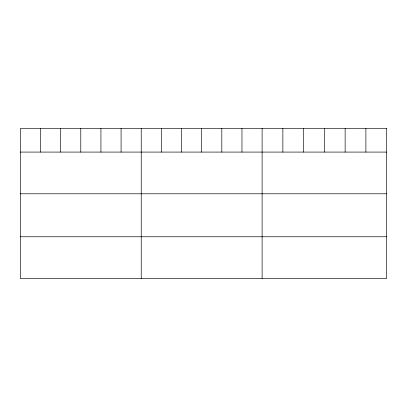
<?xml version="1.0" encoding="UTF-8"?>
<svg xmlns="http://www.w3.org/2000/svg" width="407" height="407" viewBox="0 0 407 407"><rect width="100%" height="100%" fill="white"/><g stroke="black" fill="none" stroke-linecap="round" stroke-linejoin="round"><path stroke-width="0.61" d="M20.35 152.081L386.65 152.081M20.35 193.793L386.65 193.793M20.35 236.767L386.65 236.767M365.893 128.52L365.893 152.081M345.136 128.52L345.136 152.081M324.379 128.52L324.379 152.081M303.622 128.52L303.622 152.081M282.865 128.52L282.865 152.081M262.108 128.52L262.108 278.48M241.962 128.52L241.962 152.081M221.815 128.52L221.815 152.081M201.668 128.52L201.668 152.081M181.522 128.52L181.522 152.081M161.376 128.52L161.376 152.081M141.229 128.52L141.229 278.48M121.083 128.52L121.083 152.081M100.936 128.52L100.936 152.081M80.79 128.52L80.79 152.081M60.643 128.52L60.643 152.081M40.496 128.52L40.496 152.081M386.65 128.52L20.35 128.52L20.35 278.48L386.65 278.48L386.65 128.52"/></g></svg>
